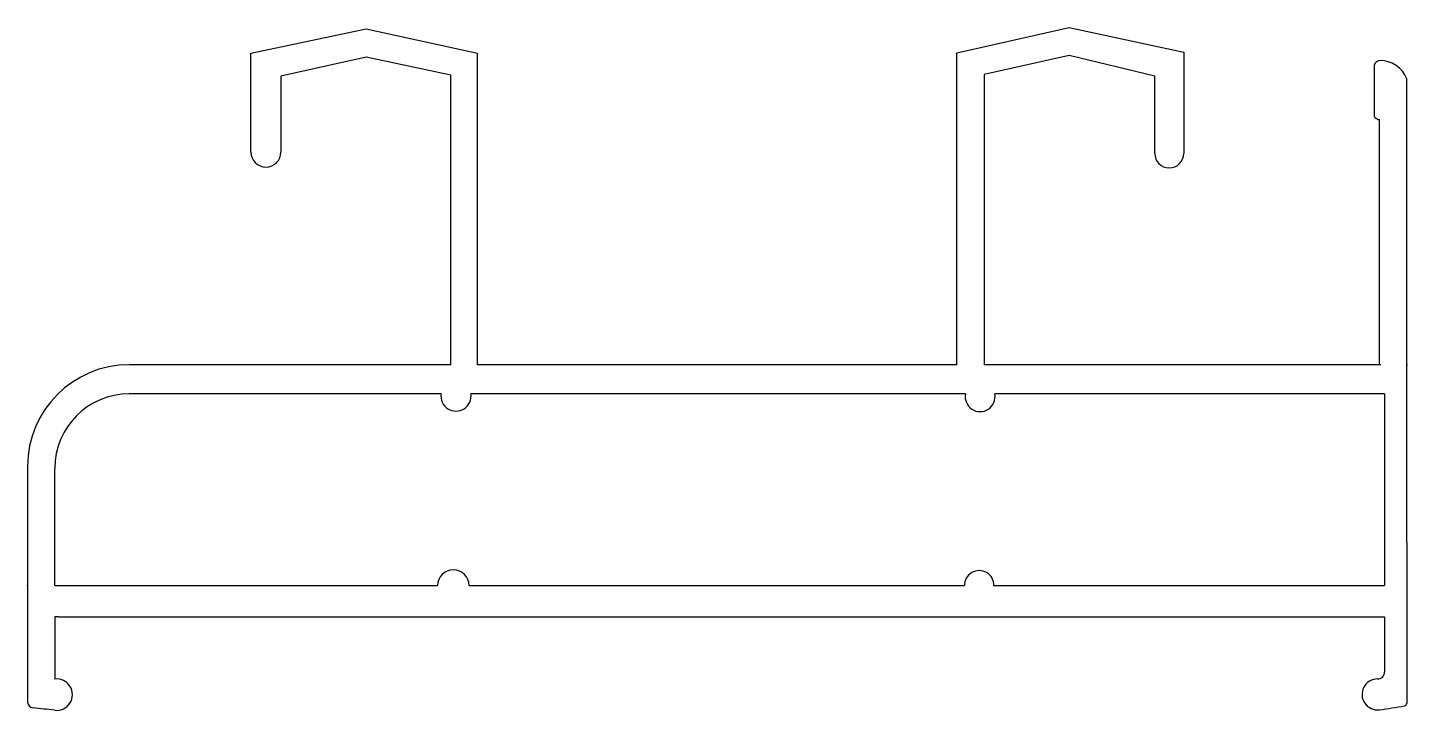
# Model space of a CAD drawing. Header units: millimetres. Extents: x 0 to 102, y -9 to 41.
import ezdxf

# ---------------------------------------------------------------- set-up
doc = ezdxf.new("R2010")
doc.units = ezdxf.units.MM
doc.layers.get('0').update_dxf_attribs({"linetype": 'CONTINUOUS'})

msp = doc.modelspace()

# ---------------------------------------------------------------- linework, layer by layer
for p, q in [((16.48, 39.3), (25, 41.1)), ((25, 41.1), (33.2, 39.3)), ((68.6, 39.31), (76.89, 41.18)), ((76.89, 41.18), (85.34, 39.37)), ((16.48, 32), (16.48, 39.3)), ((25, 39), (18.7, 37.6)), ((31.25, 37.68), (25, 39)), ((33.2, 16.3), (33.2, 39.3)), ((68.6, 16.3), (68.6, 39.31)), ((76.89, 39.13), (70.62, 37.71)), ((83.2, 37.6), (76.89, 39.13)), ((85.34, 39.37), (85.34, 31.9)), ((70.62, 37.71), (70.62, 16.3)), ((99.4, 38.4), (99.4, 34.66)), ((18.7, 37.6), (18.7, 32)), ((31.25, 16.3), (31.25, 37.68)), ((83.2, 31.9), (83.2, 37.6)), ((101.8, 3.19), (101.8, 37.4)), ((99.8, 34.2), (99.8, 34.39)), ((99.8, 16.3), (99.8, 34.2)), ((31.25, 16.3), (7.5, 16.3)), ((68.6, 16.3), (33.2, 16.3)), ((99.9, 16.3), (70.62, 16.3)), ((101.8, 16.3), (101.85, 16.3)), ((30.52, 14.15), (7.5, 14.15)), ((69.23, 14.15), (32.71, 14.15)), ((100.16, 14.15), (71.39, 14.15)), ((100.16, 14.15), (100.16, 0)), ((0, 8.8), (0, -8.58)), ((2, 0), (2, 8.65)), ((101.8, 3.19), (101.8, -8.67)), ((2, 0), (30.25, 0)), ((32.6, 0), (69.16, 0)), ((71.33, 0), (100.16, 0)), ((2, -2.3), (2, -6.9)), ((2.3, -2.3), (2, -2.3)), ((2.3, -2.3), (100.16, -2.3)), ((100.16, -2.3), (100.16, -6.39))]:
    msp.add_line(p, q)
for centre, radius, start, end in [((99.85, 38.28), 0.468, 96.575, 165.7026), ((99.83, 36.64), 2.11, 21.1033, 90.8753), ((99.55, 34.66), 0.15, 180, 224.417), ((99.82, 34.92), 0.523, 224.417, 268.185), ((17.59, 32), 1.11, -180, 0), ((84.27, 31.9), 1.07, -180, 0), ((7.5, 8.8), 7.5, 90, 180), ((7.5, 8.65), 5.5, 90, 180), ((31.62, 13.99), 1.11, -188.5666, 8.5666), ((70.31, 13.94), 1.1, -190.7847, 10.7847), ((31.43, -0.01), 1.17, 0.6583, 179.3417), ((70.24, 0.02), 1.09, -1.8428, 181.1303), ((2.15, -8.05), 1.16, -97.4314, 97.4314), ((99.64, -8.03), 1.14, 89.2869, 277.3931), ((99.66, -6.39), 0.5, -90.7131, 0), ((0.45, -8.58), 0.45, 180, 265.3009), ((-2.33, -42.39), 33.47, 82.5686, 85.3009), ((95.67, 22.52), 31.95, 277.3931, 280.759), ((101.6, -8.67), 0.2, -79.241, 0)]:
    msp.add_arc(centre, radius, start, end)
msp.add_point((0, 0))

doc.saveas('drawing.dxf')
